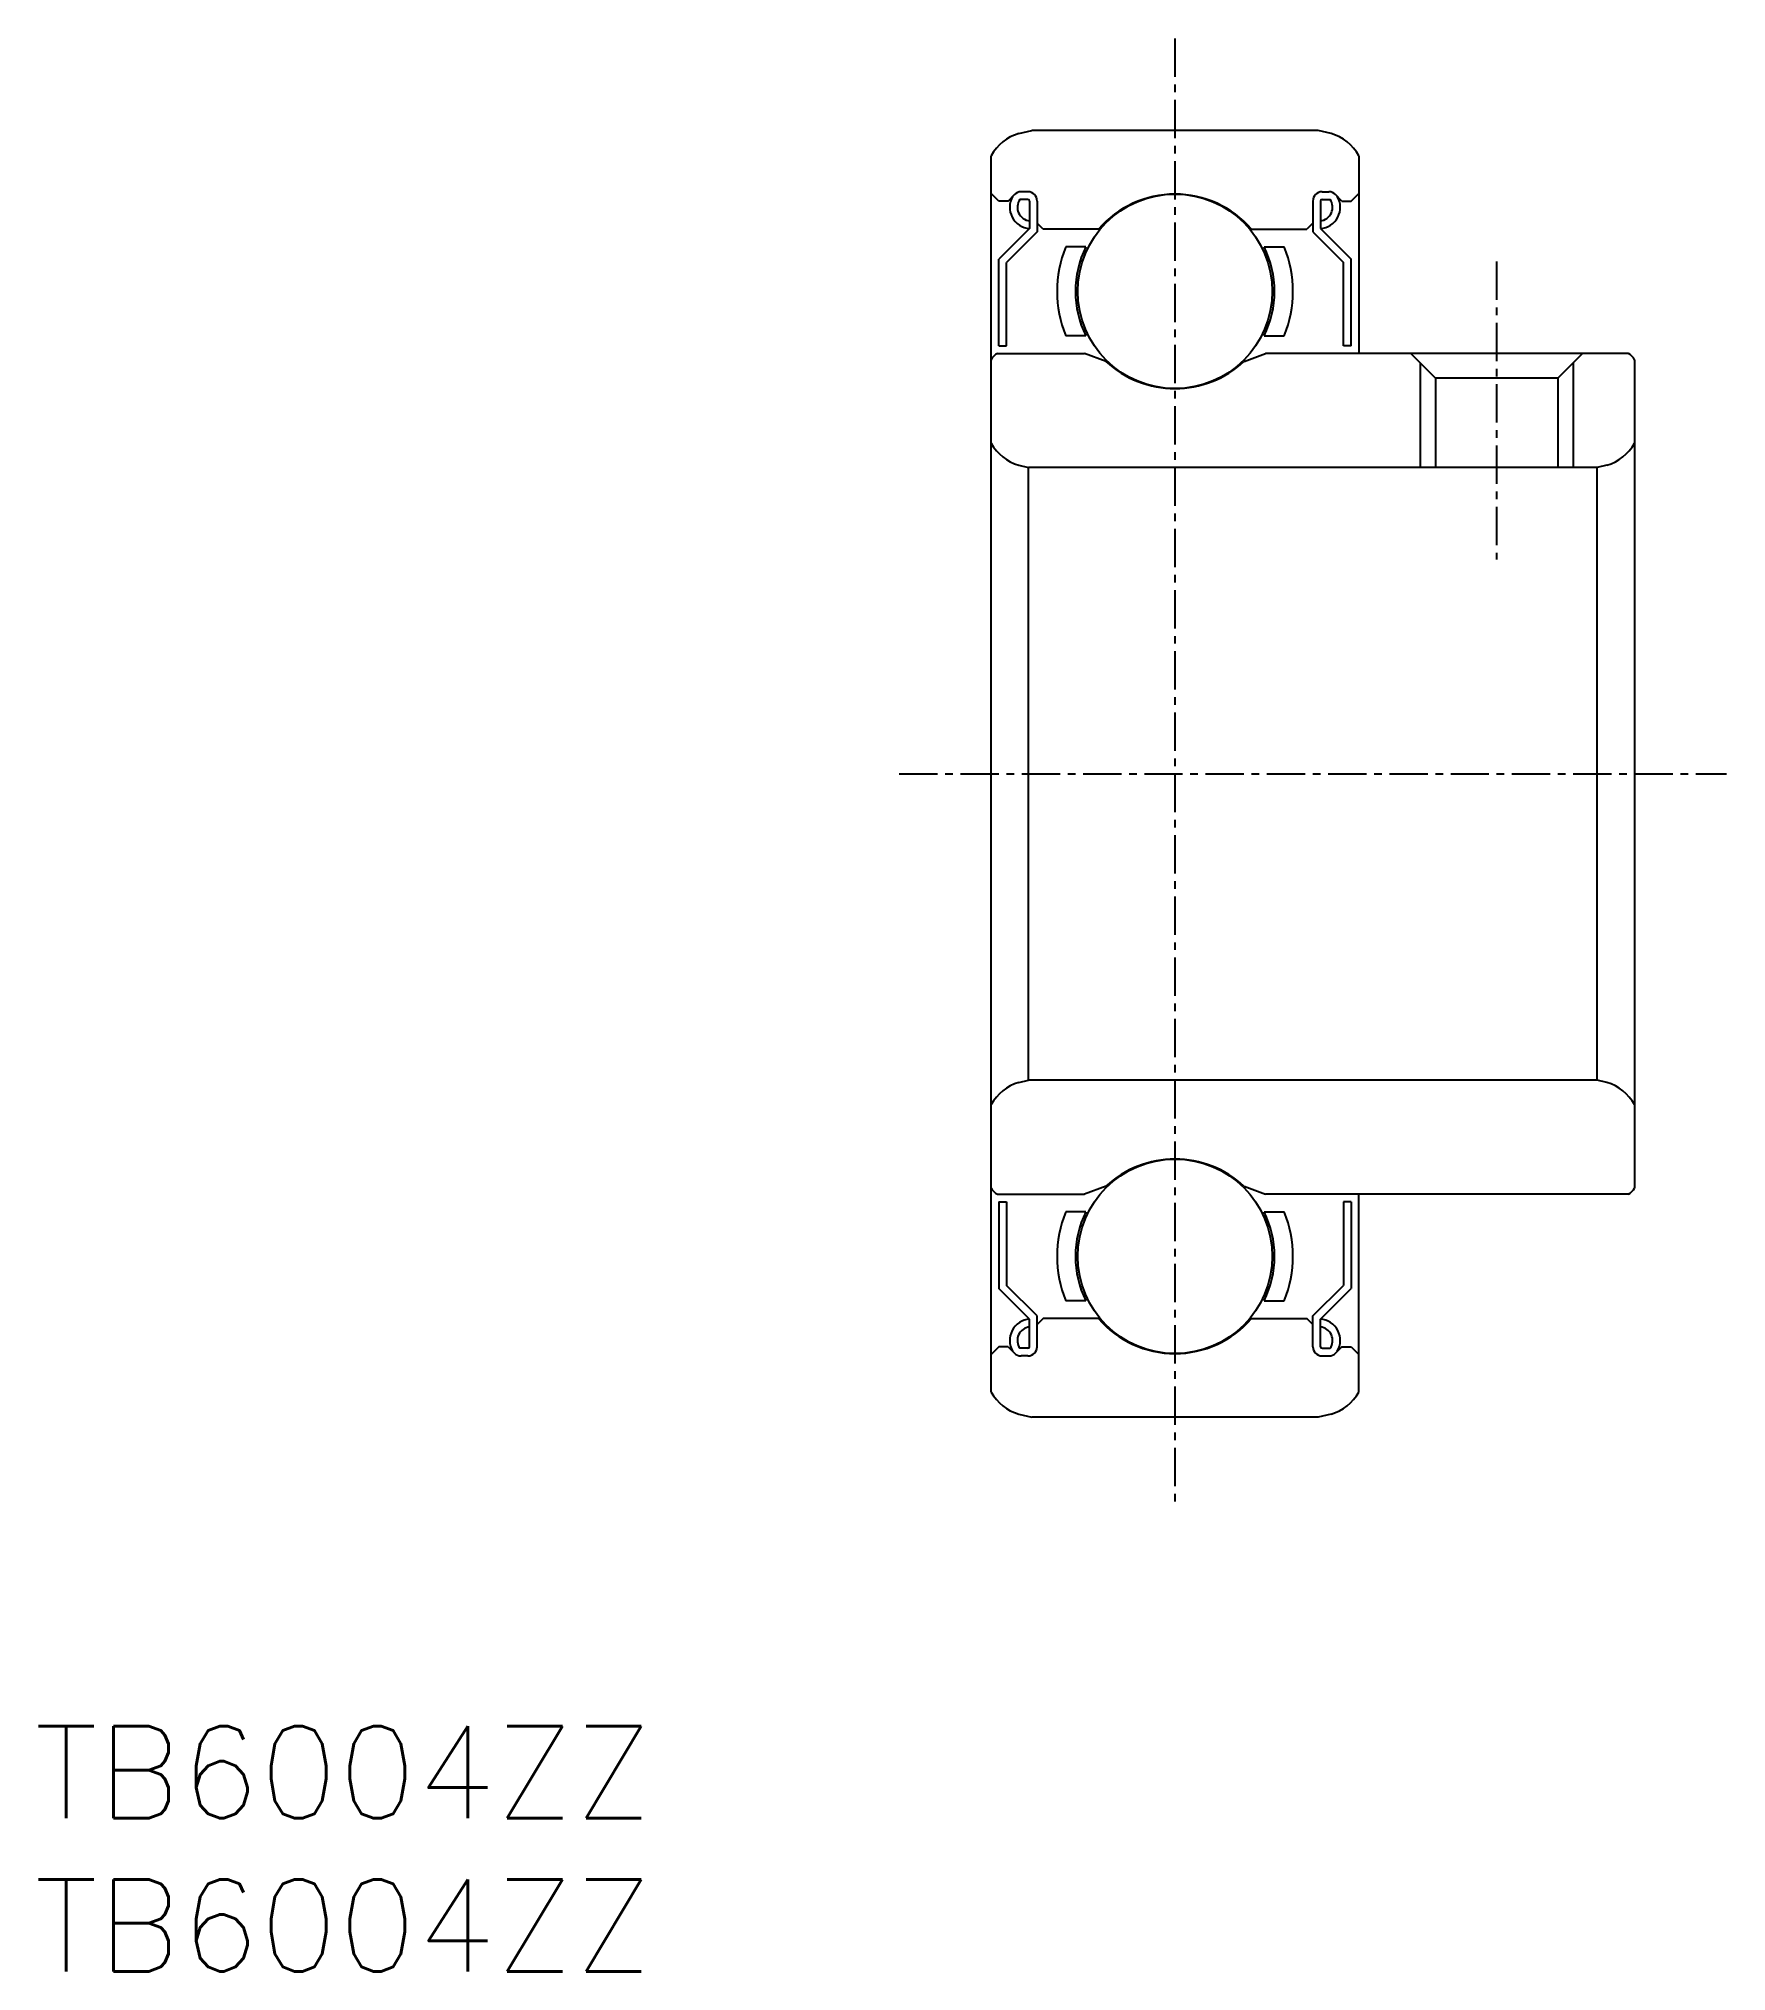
# Model space of a CAD drawing. Extents: x 44.9 to 100, y 37.3 to 100.4.
import ezdxf
from ezdxf.enums import TextEntityAlignment as Align

# ---------------------------------------------------------------- set-up
doc = ezdxf.new("R2010")
doc.units = 0
doc.linetypes.add('CENTER', pattern=[2, 1.25, -0.25, 0.25, -0.25])
doc.layers.get('0').update_dxf_attribs({"linetype": 'CONTINUOUS'})
doc.layers.add('CENTER', color=1, linetype='CENTER')
doc.styles.get("Standard").update_dxf_attribs({"font": 'txt.shx', "bigfont": 'extfont.shx'})

msp = doc.modelspace()

# ---------------------------------------------------------------- linework, layer by layer
at = {"color": 7, "linetype": 'CONTINUOUS'}
for p, q in [((76.908, 97.286), (77.333, 97.386)), ((86.683, 97.386), (77.333, 97.386)), ((87.108, 97.286), (86.683, 97.386)), ((76.008, 56.206), (76.008, 96.565)), ((88.008, 96.565), (88.008, 90.106)), ((76.258, 95.086), (76.008, 95.336)), ((76.558, 95.086), (76.77, 95.298)), ((76.77, 95.298), (76.708, 95.236)), ((77.208, 95.386), (76.982, 95.386)), ((77.208, 95.386), (76.982, 95.386)), ((86.808, 95.386), (87.034, 95.386)), ((86.808, 95.386), (87.034, 95.386)), ((87.458, 95.086), (87.246, 95.298)), ((87.246, 95.298), (87.308, 95.236)), ((87.758, 95.086), (88.008, 95.336)), ((76.558, 95.086), (76.258, 95.086)), ((77.208, 95.136), (76.94, 95.136)), ((77.258, 95.086), (77.258, 94.186)), ((77.508, 95.086), (77.508, 94.366)), ((77.508, 95.086), (77.508, 94.082)), ((86.508, 95.086), (86.508, 94.366)), ((86.508, 95.086), (86.508, 94.082)), ((86.758, 95.086), (86.758, 94.186)), ((86.808, 95.136), (87.076, 95.136)), ((87.458, 95.086), (87.758, 95.086)), ((77.258, 94.186), (76.258, 93.186)), ((77.508, 94.082), (76.508, 93.082)), ((77.258, 94.437), (77.258, 94.186)), ((77.708, 94.166), (77.508, 94.366)), ((79.509, 94.166), (77.708, 94.166)), ((84.507, 94.166), (86.308, 94.166)), ((86.508, 94.366), (86.308, 94.166)), ((86.508, 94.082), (87.508, 93.082)), ((86.758, 94.437), (86.758, 94.186)), ((86.758, 94.186), (87.758, 93.186)), ((79.1, 93.586), (78.442, 93.586)), ((84.917, 93.586), (85.575, 93.586)), ((76.258, 90.356), (76.258, 93.186)), ((76.508, 90.356), (76.508, 93.082)), ((87.508, 90.356), (87.508, 93.082)), ((87.758, 90.356), (87.758, 93.186)), ((76.258, 90.356), (76.508, 90.356)), ((79.1, 90.686), (78.442, 90.686)), ((84.917, 90.686), (85.575, 90.686)), ((87.758, 90.356), (87.508, 90.356)), ((76.208, 90.106), (79.051, 90.106)), ((79.756, 89.849), (79.051, 90.106)), ((84.261, 89.849), (84.966, 90.106)), ((96.808, 90.106), (84.966, 90.106)), ((90.508, 89.306), (89.708, 90.106)), ((90.008, 89.806), (90.008, 86.386)), ((95.308, 90.106), (94.508, 89.306)), ((95.008, 89.806), (95.008, 86.386)), ((97.008, 89.906), (97.008, 62.866)), ((94.508, 89.306), (90.508, 89.306)), ((90.508, 89.306), (90.508, 86.386)), ((94.508, 89.306), (94.508, 86.386)), ((76.908, 86.461), (77.227, 86.386)), ((96.108, 86.461), (95.789, 86.386)), ((77.227, 66.386), (77.227, 86.386)), ((95.789, 86.386), (77.227, 86.386)), ((95.789, 66.386), (95.789, 86.386)), ((76.908, 66.311), (77.227, 66.386)), ((95.789, 66.386), (77.227, 66.386)), ((96.108, 66.311), (95.789, 66.386)), ((76.208, 62.666), (79.051, 62.666)), ((79.756, 62.922), (79.051, 62.666)), ((84.261, 62.922), (84.966, 62.666)), ((96.808, 62.666), (84.966, 62.666)), ((88.008, 56.206), (88.008, 62.666)), ((76.258, 62.416), (76.258, 59.586)), ((76.258, 62.416), (76.508, 62.416)), ((76.508, 62.416), (76.508, 59.689)), ((79.1, 62.086), (78.442, 62.086)), ((84.917, 62.086), (85.575, 62.086)), ((87.508, 62.416), (87.508, 59.689)), ((87.758, 62.416), (87.508, 62.416)), ((87.758, 62.416), (87.758, 59.586)), ((77.258, 58.586), (76.258, 59.586)), ((77.508, 58.689), (76.508, 59.689)), ((86.508, 58.689), (87.508, 59.689)), ((86.758, 58.586), (87.758, 59.586)), ((77.508, 57.686), (77.508, 58.689)), ((79.1, 59.186), (78.442, 59.186)), ((84.917, 59.186), (85.575, 59.186)), ((86.508, 57.686), (86.508, 58.689)), ((77.258, 58.334), (77.258, 58.586)), ((77.258, 57.686), (77.258, 58.586)), ((77.708, 58.606), (77.508, 58.406)), ((77.508, 57.686), (77.508, 58.406)), ((79.509, 58.606), (77.708, 58.606)), ((84.507, 58.606), (86.308, 58.606)), ((86.508, 58.406), (86.308, 58.606)), ((86.508, 57.686), (86.508, 58.406)), ((86.758, 58.334), (86.758, 58.586)), ((86.758, 57.686), (86.758, 58.586)), ((76.258, 57.686), (76.008, 57.436)), ((76.558, 57.686), (76.258, 57.686)), ((76.558, 57.686), (76.77, 57.474)), ((76.77, 57.474), (76.708, 57.536)), ((77.208, 57.636), (76.94, 57.636)), ((86.808, 57.636), (87.076, 57.636)), ((87.458, 57.686), (87.246, 57.474)), ((87.246, 57.474), (87.308, 57.536)), ((87.458, 57.686), (87.758, 57.686)), ((87.758, 57.686), (88.008, 57.436)), ((77.208, 57.386), (76.982, 57.386)), ((77.208, 57.386), (76.982, 57.386)), ((86.808, 57.386), (87.034, 57.386)), ((86.808, 57.386), (87.034, 57.386)), ((76.908, 55.486), (77.333, 55.386)), ((86.683, 55.386), (77.333, 55.386)), ((87.108, 55.486), (86.683, 55.386))]:
    msp.add_line(p, q, dxfattribs=at)
for centre in [(82.008, 92.136), (82.008, 60.636)]:
    msp.add_circle(centre, 3.175, dxfattribs=at)
for centre, radius, start, end in [((77.323, 95.844), 1.5, 106.07102, 151.26213), ((86.693, 95.844), 1.5, 28.73787, 73.92898), ((76.982, 95.086), 0.3, 90, 135), ((76.982, 95.086), 0.3, 90, 135), ((77.208, 95.086), 0.3, 360, 90), ((77.208, 95.086), 0.3, 360, 90), ((82.008, 92.011), 3.3, 40.77047, 139.22953), ((86.808, 95.086), 0.3, 90, 180), ((86.808, 95.086), 0.3, 90, 180), ((87.034, 95.086), 0.3, 45, 90), ((87.034, 95.086), 0.3, 45, 90), ((77.313, 94.883), 0.7, 149.79552, 265.49643), ((77.313, 94.883), 0.45, 145.91941, 262.98414), ((77.208, 95.086), 0.05, 0, 90), ((86.703, 94.883), 0.7, 274.50357, 30.20448), ((86.808, 95.086), 0.05, 90, 180), ((86.703, 94.883), 0.45, 277.01586, 34.08059), ((82.008, 92.136), 3.85, 157.87532, 202.12468), ((82.008, 92.136), 3.25, 153.50281, 206.49719), ((82.008, 92.136), 3.25, 333.50281, 26.49719), ((82.008, 92.136), 3.85, 337.87532, 22.12468), ((76.373, 89.741), 0.4, 114.29519, 155.70481), ((82.008, 92.261), 3.3, 226.95193, 270), ((82.008, 92.261), 3.3, 270, 313.04807), ((96.644, 89.741), 0.4, 24.29519, 65.70481), ((77.323, 87.902), 1.5, 208.73787, 253.92898), ((95.693, 87.902), 1.5, 286.07102, 331.26213), ((77.323, 64.869), 1.5, 106.07102, 151.26213), ((95.693, 64.869), 1.5, 28.73787, 73.92898), ((82.008, 60.511), 3.3, 90, 133.04807), ((82.008, 60.511), 3.3, 46.95193, 90), ((76.373, 63.03), 0.4, 204.29519, 245.70481), ((96.644, 63.03), 0.4, 294.29519, 335.70481), ((82.008, 60.636), 3.85, 157.87532, 202.12468), ((82.008, 60.636), 3.25, 153.50281, 206.49719), ((82.008, 60.636), 3.25, 333.50281, 26.49719), ((82.008, 60.636), 3.85, 337.87532, 22.12468), ((77.313, 57.888), 0.7, 94.50357, 210.20448), ((77.313, 57.888), 0.45, 97.01586, 214.08059), ((82.008, 60.761), 3.3, 220.77047, 319.22953), ((86.703, 57.888), 0.7, 329.79552, 85.49643), ((86.703, 57.888), 0.45, 325.91941, 82.98414), ((76.982, 57.686), 0.3, 225, 270), ((76.982, 57.686), 0.3, 225, 270), ((77.208, 57.686), 0.3, 270, 0), ((77.208, 57.686), 0.3, 270, 0), ((77.208, 57.686), 0.05, 270, 0), ((86.808, 57.686), 0.3, 180, 270), ((86.808, 57.686), 0.3, 180, 270), ((86.808, 57.686), 0.05, 180, 270), ((87.034, 57.686), 0.3, 270, 315), ((87.034, 57.686), 0.3, 270, 315), ((77.323, 56.927), 1.5, 208.73787, 253.92898), ((86.693, 56.927), 1.5, 286.07102, 331.26213)]:
    msp.add_arc(centre, radius, start, end, dxfattribs=at)
at = {"layer": 'CENTER', "color": 1, "linetype": 'CENTER'}
for p, q in [((82.008, 100.386), (82.008, 52.386)), ((92.508, 93.106), (92.508, 83.386)), ((73.008, 76.386), (100.008, 76.386))]:
    msp.add_line(p, q, dxfattribs=at)

# ---------------------------------------------------------------- texts
at = {"color": 7, "linetype": 'CONTINUOUS'}
for p in [(44.782, 43.795), (44.782, 38.795)]:
    msp.add_text('TB6004ZZ', height=3, dxfattribs=at).set_placement(p, align=Align.MIDDLE_LEFT)

doc.saveas('drawing.dxf')
